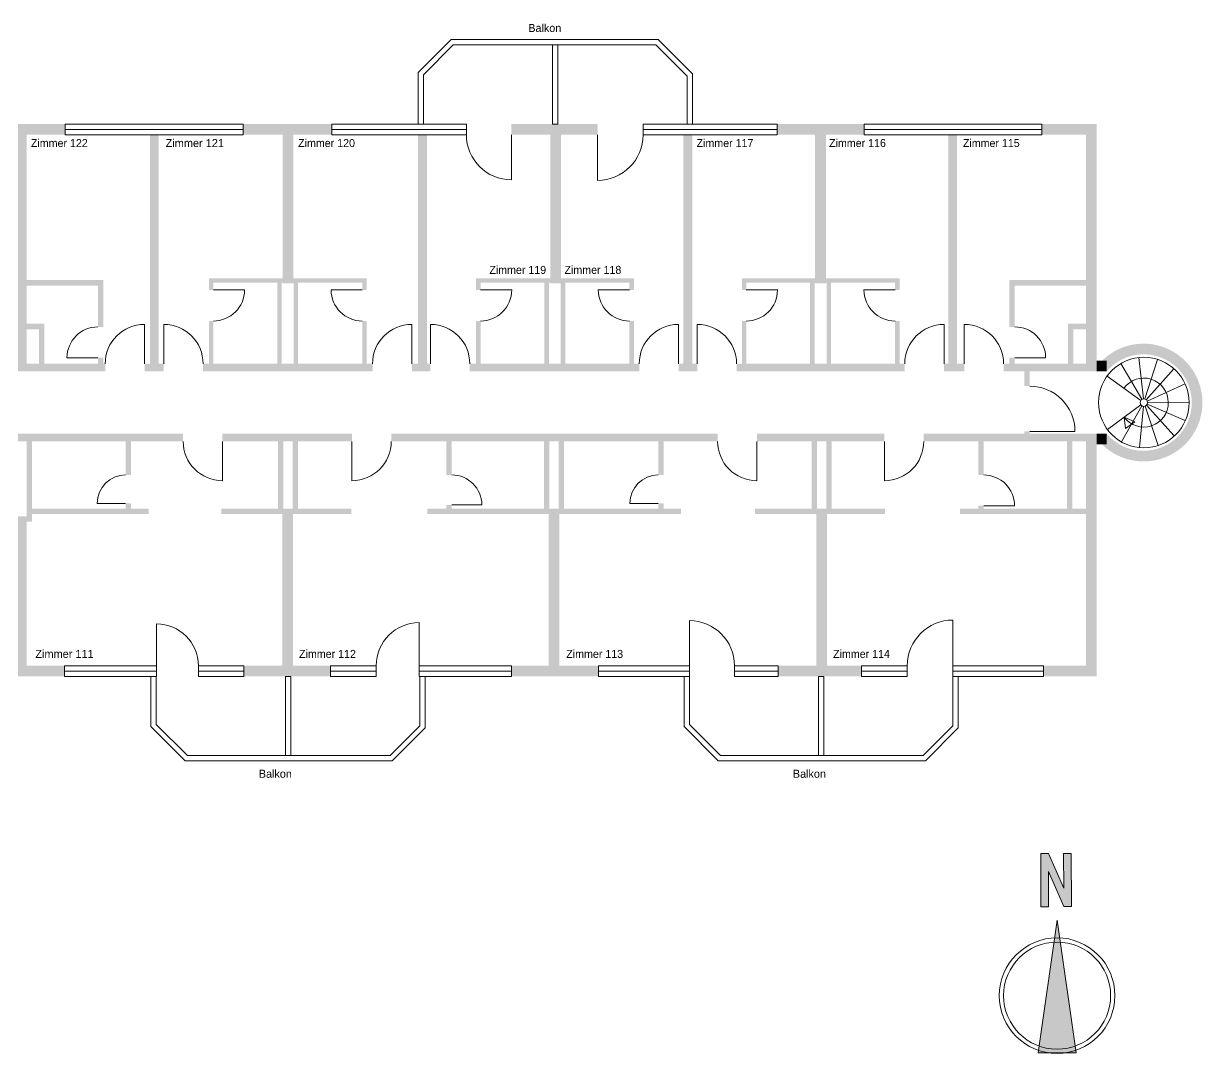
# Model space of a CAD drawing. Header units: inches. Extents: x 5198 to 83130, y 3620 to 26778.
# Drawn here: x 23368 to 49878, y 3620 to 26778 of the extents above; entities that cross this region are included whole.
import ezdxf

# ---------------------------------------------------------------- set-up
doc = ezdxf.new("R2010")
doc.units = ezdxf.units.IN
doc.header["$LTSCALE"] = 120
doc.header["$MEASUREMENT"] = 0
doc.header["$PDMODE"] = 34
doc.header["$PDSIZE"] = 5
doc.linetypes.add('Standardmuster', pattern=[0])
doc.linetypes.add('Volllinie', pattern=[0])
doc.layers.add('Grundebene', color=7, linetype='Continuous')
doc.styles.add('ARIAL', font='arial.ttf', dxfattribs={"height": 0.2})

# ---------------------------------------------------------------- blocks, each defined once
blk = doc.blocks.new('door-15C')
at = {"layer": 'Grundebene', "color": 18, "linetype": 'Standardmuster', "lineweight": 13, "true_color": 0x000000}
blk.add_line((33645, 20789), (34345, 20789), dxfattribs=at)
blk.add_arc((33645, 20789), 700, 270, 0, dxfattribs=at)
blk = doc.blocks.new('door-164')
at = {"layer": 'Grundebene', "color": 18, "linetype": 'Standardmuster', "lineweight": 13, "true_color": 0x000000}
blk.add_line((36992, 20789), (36291, 20789), dxfattribs=at)
blk.add_arc((36992, 20789), 700, 180, 270, dxfattribs=at)
blk = doc.blocks.new('door-187')
at = {"layer": 'Grundebene', "color": 18, "linetype": 'Standardmuster', "lineweight": 13, "true_color": 0x000000}
blk.add_line((39621, 20789), (40321, 20789), dxfattribs=at)
blk.add_arc((39621, 20789), 700, 270, 0, dxfattribs=at)
blk = doc.blocks.new('door-18F')
at = {"layer": 'Grundebene', "color": 18, "linetype": 'Standardmuster', "lineweight": 13, "true_color": 0x000000}
blk.add_line((42967, 20789), (42267, 20789), dxfattribs=at)
blk.add_arc((42967, 20789), 700, 180, 270, dxfattribs=at)
blk = doc.blocks.new('door-1B2')
at = {"layer": 'Grundebene', "color": 18, "linetype": 'Standardmuster', "lineweight": 13, "true_color": 0x000000}
blk.add_line((27636, 20789), (28337, 20789), dxfattribs=at)
blk.add_arc((27636, 20789), 700, 270, 0, dxfattribs=at)
blk = doc.blocks.new('door-1BA')
at = {"layer": 'Grundebene', "color": 18, "linetype": 'Standardmuster', "lineweight": 13, "true_color": 0x000000}
blk.add_line((30983, 20789), (30283, 20789), dxfattribs=at)
blk.add_arc((30983, 20789), 700, 180, 270, dxfattribs=at)
blk = doc.blocks.new('door-2C7')
at = {"layer": 'Grundebene', "color": 18, "linetype": 'Standardmuster', "lineweight": 13, "true_color": 0x000000}
blk.add_line((44523, 19129), (44523, 20014), dxfattribs=at)
blk.add_arc((44523, 19129), 885, 0, 90, dxfattribs=at)
blk = doc.blocks.new('door-2CF')
at = {"layer": 'Grundebene', "color": 18, "linetype": 'Standardmuster', "lineweight": 13, "true_color": 0x000000}
blk.add_line((44068, 19129), (44068, 20014), dxfattribs=at)
blk.add_arc((44068, 19129), 885, 90, 180, dxfattribs=at)
blk = doc.blocks.new('door-2D7')
at = {"layer": 'Grundebene', "color": 18, "linetype": 'Standardmuster', "lineweight": 13, "true_color": 0x000000}
blk.add_line((38516, 19129), (38516, 20014), dxfattribs=at)
blk.add_arc((38516, 19129), 885, 0, 90, dxfattribs=at)
blk = doc.blocks.new('door-2DF')
at = {"layer": 'Grundebene', "color": 18, "linetype": 'Standardmuster', "lineweight": 13, "true_color": 0x000000}
blk.add_line((38097, 19129), (38097, 20014), dxfattribs=at)
blk.add_arc((38097, 19129), 885, 90, 180, dxfattribs=at)
blk = doc.blocks.new('door-2E7')
at = {"layer": 'Grundebene', "color": 18, "linetype": 'Standardmuster', "lineweight": 13, "true_color": 0x000000}
blk.add_line((32517, 19129), (32517, 20014), dxfattribs=at)
blk.add_arc((32517, 19129), 885, 0, 90, dxfattribs=at)
blk = doc.blocks.new('door-2EF')
at = {"layer": 'Grundebene', "color": 18, "linetype": 'Standardmuster', "lineweight": 13, "true_color": 0x000000}
blk.add_line((32100, 19129), (32100, 20014), dxfattribs=at)
blk.add_arc((32100, 19129), 885, 90, 180, dxfattribs=at)
blk = doc.blocks.new('door-2F7')
at = {"layer": 'Grundebene', "color": 18, "linetype": 'Standardmuster', "lineweight": 13, "true_color": 0x000000}
blk.add_line((26520, 19129), (26520, 20014), dxfattribs=at)
blk.add_arc((26520, 19129), 885, 0, 90, dxfattribs=at)
blk = doc.blocks.new('door-2FF')
at = {"layer": 'Grundebene', "color": 18, "linetype": 'Standardmuster', "lineweight": 13, "true_color": 0x000000}
blk.add_line((26088, 19129), (26088, 20014), dxfattribs=at)
blk.add_arc((26088, 19129), 885, 90, 180, dxfattribs=at)
blk = doc.blocks.new('door-357')
at = {"layer": 'Grundebene', "color": 18, "linetype": 'Standardmuster', "lineweight": 13, "true_color": 0x000000}
blk.add_line((27841, 17384), (27841, 16499), dxfattribs=at)
blk.add_arc((27841, 17384), 885, 180, 270, dxfattribs=at)
blk = doc.blocks.new('door-35F')
at = {"layer": 'Grundebene', "color": 18, "linetype": 'Standardmuster', "lineweight": 13, "true_color": 0x000000}
blk.add_line((30752, 17384), (30752, 16499), dxfattribs=at)
blk.add_arc((30752, 17384), 885, 270, 0, dxfattribs=at)
blk = doc.blocks.new('door-367')
at = {"layer": 'Grundebene', "color": 18, "linetype": 'Standardmuster', "lineweight": 13, "true_color": 0x000000}
blk.add_line((39860, 17384), (39860, 16499), dxfattribs=at)
blk.add_arc((39860, 17384), 885, 180, 270, dxfattribs=at)
blk = doc.blocks.new('door-36F')
at = {"layer": 'Grundebene', "color": 18, "linetype": 'Standardmuster', "lineweight": 13, "true_color": 0x000000}
blk.add_line((42726, 17384), (42726, 16499), dxfattribs=at)
blk.add_arc((42726, 17384), 885, 270, 0, dxfattribs=at)
blk = doc.blocks.new('door-380')
at = {"layer": 'Grundebene', "color": 18, "linetype": 'Standardmuster', "lineweight": 13, "true_color": 0x000000}
blk.add_line((45994, 17607), (47011, 17607), dxfattribs=at)
blk.add_arc((45994, 17607), 1017, 0, 90, dxfattribs=at)
blk = doc.blocks.new('door-388')
at = {"layer": 'Grundebene', "color": 18, "linetype": 'Standardmuster', "lineweight": 13, "true_color": 0x000000}
blk.add_line((45658, 19264), (46352, 19264), dxfattribs=at)
blk.add_arc((45658, 19264), 694, 0, 90, dxfattribs=at)
blk = doc.blocks.new('door-3F0')
at = {"layer": 'Grundebene', "color": 18, "linetype": 'Standardmuster', "lineweight": 13, "true_color": 0x000000}
blk.add_line((25038, 19264), (24343, 19264), dxfattribs=at)
blk.add_arc((25038, 19264), 694, 90, 180, dxfattribs=at)
blk = doc.blocks.new('door-42C')
at = {"layer": 'Grundebene', "color": 18, "linetype": 'Standardmuster', "lineweight": 13, "true_color": 0x000000}
blk.add_line((25663, 15990), (25025, 15990), dxfattribs=at)
blk.add_arc((25663, 15990), 638, 90, 180, dxfattribs=at)
blk = doc.blocks.new('door-442')
at = {"layer": 'Grundebene', "color": 18, "linetype": 'Standardmuster', "lineweight": 13, "true_color": 0x000000}
blk.add_line((37641, 15990), (37003, 15990), dxfattribs=at)
blk.add_arc((37641, 15990), 638, 90, 180, dxfattribs=at)
blk = doc.blocks.new('door-45D')
at = {"layer": 'Grundebene', "color": 18, "linetype": 'Standardmuster', "lineweight": 13, "true_color": 0x000000}
blk.add_line((32998, 15953), (33672, 15953), dxfattribs=at)
blk.add_arc((32998, 15953), 675, 0, 90, dxfattribs=at)
blk = doc.blocks.new('door-496')
at = {"layer": 'Grundebene', "color": 18, "linetype": 'Standardmuster', "lineweight": 13, "true_color": 0x000000}
blk.add_line((44961, 15936), (45653, 15936), dxfattribs=at)
blk.add_arc((44961, 15936), 692, 0, 90, dxfattribs=at)
blk = doc.blocks.new('door-49E')
at = {"layer": 'Grundebene', "color": 18, "linetype": 'Standardmuster', "lineweight": 13, "true_color": 0x000000}
blk.add_line((44266, 12339), (44266, 13365), dxfattribs=at)
blk.add_arc((44266, 12339), 1026, 90, 180, dxfattribs=at)
blk = doc.blocks.new('door-4A6')
at = {"layer": 'Grundebene', "color": 18, "linetype": 'Standardmuster', "lineweight": 13, "true_color": 0x000000}
blk.add_line((38341, 12339), (38341, 13352), dxfattribs=at)
blk.add_arc((38341, 12339), 1013, 0, 90, dxfattribs=at)
blk = doc.blocks.new('door-4DE')
at = {"layer": 'Grundebene', "color": 18, "linetype": 'Standardmuster', "lineweight": 13, "true_color": 0x000000}
blk.add_line((34339, 24279), (34339, 23266), dxfattribs=at)
blk.add_arc((34339, 24279), 1013, 180, 270, dxfattribs=at)
blk = doc.blocks.new('door-4E6')
at = {"layer": 'Grundebene', "color": 18, "linetype": 'Standardmuster', "lineweight": 13, "true_color": 0x000000}
blk.add_line((36275, 24279), (36275, 23253), dxfattribs=at)
blk.add_arc((36275, 24279), 1026, 270, 0, dxfattribs=at)
blk = doc.blocks.new('door-4EE')
at = {"layer": 'Grundebene', "color": 18, "linetype": 'Standardmuster', "lineweight": 13, "true_color": 0x000000}
blk.add_line((26358, 12339), (26358, 13279), dxfattribs=at)
blk.add_arc((26358, 12339), 940, 360, 90, dxfattribs=at)
blk = doc.blocks.new('door-4F6')
at = {"layer": 'Grundebene', "color": 18, "linetype": 'Standardmuster', "lineweight": 13, "true_color": 0x000000}
blk.add_line((32265, 12339), (32265, 13307), dxfattribs=at)
blk.add_arc((32265, 12339), 968, 90, 180, dxfattribs=at)
blk = doc.blocks.new('win-514')
at = {"layer": 'Grundebene', "color": 18, "linetype": 'Standardmuster', "lineweight": 13, "true_color": 0x000000}
for p, q in [((24306, 24519), (24306, 24279)), ((24306, 24519), (28308, 24519)), ((24306, 24399), (28308, 24399)), ((28308, 24279), (28308, 24519)), ((24306, 24279), (28308, 24279))]:
    blk.add_line(p, q, dxfattribs=at)
blk = doc.blocks.new('win-51F')
at = {"layer": 'Grundebene', "color": 18, "linetype": 'Standardmuster', "lineweight": 13, "true_color": 0x000000}
for p, q in [((30303, 24519), (30303, 24279)), ((30303, 24519), (33326, 24519)), ((30303, 24399), (33326, 24399)), ((33326, 24279), (33326, 24519)), ((30303, 24279), (33326, 24279))]:
    blk.add_line(p, q, dxfattribs=at)
blk = doc.blocks.new('win-52A')
at = {"layer": 'Grundebene', "color": 18, "linetype": 'Standardmuster', "lineweight": 13, "true_color": 0x000000}
for p, q in [((37301, 24279), (37301, 24519)), ((40315, 24519), (37301, 24519)), ((40315, 24399), (37301, 24399)), ((40315, 24519), (40315, 24279)), ((40315, 24279), (37301, 24279))]:
    blk.add_line(p, q, dxfattribs=at)
blk = doc.blocks.new('win-535')
at = {"layer": 'Grundebene', "color": 18, "linetype": 'Standardmuster', "lineweight": 13, "true_color": 0x000000}
for p, q in [((42272, 24519), (42272, 24279)), ((42272, 24519), (46268, 24519)), ((42272, 24399), (46268, 24399)), ((46268, 24279), (46268, 24519)), ((42272, 24279), (46268, 24279))]:
    blk.add_line(p, q, dxfattribs=at)
blk = doc.blocks.new('win-540')
at = {"layer": 'Grundebene', "color": 18, "linetype": 'Standardmuster', "lineweight": 13, "true_color": 0x000000}
for p, q in [((42211, 12339), (42211, 12099)), ((42211, 12339), (43240, 12339)), ((42211, 12219), (43240, 12219)), ((43240, 12099), (43240, 12339)), ((42211, 12099), (43240, 12099))]:
    blk.add_line(p, q, dxfattribs=at)
blk = doc.blocks.new('win-54B')
at = {"layer": 'Grundebene', "color": 18, "linetype": 'Standardmuster', "lineweight": 13, "true_color": 0x000000}
for p, q in [((44266, 12339), (44266, 12099)), ((44266, 12339), (46307, 12339)), ((44266, 12219), (46307, 12219)), ((46307, 12099), (46307, 12339)), ((44266, 12099), (46307, 12099))]:
    blk.add_line(p, q, dxfattribs=at)
blk = doc.blocks.new('win-556')
at = {"layer": 'Grundebene', "color": 18, "linetype": 'Standardmuster', "lineweight": 13, "true_color": 0x000000}
for p, q in [((39354, 12099), (39354, 12339)), ((40334, 12339), (39354, 12339)), ((40334, 12219), (39354, 12219)), ((40334, 12339), (40334, 12099)), ((40334, 12099), (39354, 12099))]:
    blk.add_line(p, q, dxfattribs=at)
blk = doc.blocks.new('win-561')
at = {"layer": 'Grundebene', "color": 18, "linetype": 'Standardmuster', "lineweight": 13, "true_color": 0x000000}
for p, q in [((36297, 12099), (36297, 12339)), ((38341, 12339), (36297, 12339)), ((38341, 12219), (36297, 12219)), ((38341, 12339), (38341, 12099)), ((38341, 12099), (36297, 12099))]:
    blk.add_line(p, q, dxfattribs=at)
blk = doc.blocks.new('win-56C')
at = {"layer": 'Grundebene', "color": 18, "linetype": 'Standardmuster', "lineweight": 13, "true_color": 0x000000}
for p, q in [((32265, 12339), (32265, 12099)), ((32265, 12339), (34338, 12339)), ((32265, 12219), (34338, 12219)), ((34338, 12099), (34338, 12339)), ((32265, 12099), (34338, 12099))]:
    blk.add_line(p, q, dxfattribs=at)
blk = doc.blocks.new('win-577')
at = {"layer": 'Grundebene', "color": 18, "linetype": 'Standardmuster', "lineweight": 13, "true_color": 0x000000}
for p, q in [((30269, 12339), (30269, 12099)), ((30269, 12339), (31297, 12339)), ((30269, 12219), (31297, 12219)), ((31297, 12099), (31297, 12339)), ((30269, 12099), (31297, 12099))]:
    blk.add_line(p, q, dxfattribs=at)
blk = doc.blocks.new('win-582')
at = {"layer": 'Grundebene', "color": 18, "linetype": 'Standardmuster', "lineweight": 13, "true_color": 0x000000}
for p, q in [((27298, 12099), (27298, 12339)), ((28324, 12339), (27298, 12339)), ((28324, 12219), (27298, 12219)), ((28324, 12339), (28324, 12099)), ((28324, 12099), (27298, 12099))]:
    blk.add_line(p, q, dxfattribs=at)
blk = doc.blocks.new('win-58D')
at = {"layer": 'Grundebene', "color": 18, "linetype": 'Standardmuster', "lineweight": 13, "true_color": 0x000000}
for p, q in [((24291, 12099), (24291, 12339)), ((26358, 12339), (24291, 12339)), ((26358, 12219), (24291, 12219)), ((26358, 12339), (26358, 12099)), ((26358, 12099), (24291, 12099))]:
    blk.add_line(p, q, dxfattribs=at)
blk = doc.blocks.new('Color_Area-60F')
at = {"layer": 'Grundebene', "true_color": 0x000000, "transparency": 33554687}
blk.add_hatch(color=18, dxfattribs=at).paths.add_polyline_path([(46925, 8117), (46930, 6922), (46762, 6921), (46415, 7714), (46418, 6920), (46247, 6919), (46242, 8114), (46416, 8115), (46758, 7337), (46754, 8116)], flags=0)
at = {"layer": 'Grundebene', "color": 18, "linetype": 'Volllinie', "lineweight": 13, "true_color": 0x000000}
for p, q in [((46416, 8115), (46242, 8114)), ((46247, 6919), (46242, 8114)), ((46416, 8115), (46758, 7337)), ((46754, 8116), (46925, 8117)), ((46758, 7337), (46754, 8116)), ((46925, 8117), (46930, 6922)), ((46415, 7714), (46418, 6920)), ((46762, 6921), (46415, 7714)), ((46418, 6920), (46247, 6919)), ((46762, 6921), (46930, 6922))]:
    blk.add_line(p, q, dxfattribs=at)
blk = doc.blocks.new('Color_Area-61B')
at = {"layer": 'Grundebene', "true_color": 0x000000, "transparency": 33554687}
blk.add_hatch(color=18, dxfattribs=at).paths.add_polyline_path([(46609, 6618), (46182, 3631), (47035, 3631)], flags=0)
at = {"layer": 'Grundebene', "color": 18, "linetype": 'Volllinie', "lineweight": 13, "true_color": 0x000000}
for p, q in [((46609, 6618), (46182, 3631)), ((47035, 3631), (46609, 6618)), ((46182, 3631), (47035, 3631))]:
    blk.add_line(p, q, dxfattribs=at)
blk = doc.blocks.new('Nordpfeil-609')
at = {"layer": 'Grundebene', "color": 18, "linetype": 'Volllinie', "lineweight": 13, "true_color": 0x000000}
for radius in [1300, 1204]:
    blk.add_circle((46610, 4920), radius, dxfattribs=at)
at = {"layer": 'Grundebene'}
for name in ['Color_Area-60F', 'Color_Area-61B']:
    blk.add_blockref(name, (0, 0), dxfattribs=at)

msp = doc.modelspace()

# ---------------------------------------------------------------- hatches: boundary and pattern name
at = {"layer": 'Grundebene', "true_color": 0x000000, "transparency": 33554687}
h = msp.add_hatch(color=18, dxfattribs=at)
h.paths.add_polyline_path([(40334, 12099), (42211, 12099), (42211, 12339), (40334, 12339)], flags=0)
h.paths.add_polyline_path([(6294, 12339), (6294, 12099), (5198, 12099), (5198, 17684), (5438, 17684), (5438, 12339)], flags=0)
h.paths.add_polyline_path([(10352, 12099), (10352, 12339), (12189, 12339), (12189, 12099)], flags=0)
h.paths.add_polyline_path([(18200, 12339), (16267, 12339), (16267, 12099), (18200, 12099)], flags=0)
h.paths.add_polyline_path([(24291, 12339), (24291, 12099), (22287, 12099), (22287, 12339)], flags=0)
h.paths.add_polyline_path([(30269, 12099), (30269, 12339), (28324, 12339), (28324, 12099)], flags=0)
h.paths.add_polyline_path([(36297, 12099), (36297, 12339), (34338, 12339), (34338, 12099)], flags=0)
h.paths.add_polyline_path([(47498, 17554), (47258, 17554), (47258, 12339), (46307, 12339), (46307, 12099), (47498, 12099)], flags=0)
h.paths.add_polyline_path([(17068, 24519), (16251, 24519), (16251, 24279), (17068, 24279)], flags=0)
h.paths.add_polyline_path([(10321, 24279), (12186, 24279), (12186, 24519), (10321, 24519)], flags=0)
h.paths.add_polyline_path([(5198, 18947), (5198, 24519), (6291, 24519), (6291, 24279), (5438, 24279), (5438, 18947)], flags=0)
h = msp.add_hatch(color=18, dxfattribs=at)
h.paths.add_polyline_path([(46268, 24279), (46268, 24519), (47498, 24519), (47498, 18959), (47258, 18959), (47258, 24279)], flags=0)
h.paths.add_polyline_path([(40315, 24279), (42272, 24279), (42272, 24519), (40315, 24519)], flags=0)
h.paths.add_polyline_path([(28308, 24519), (28308, 24279), (30303, 24279), (30303, 24519)], flags=0)
h.paths.add_polyline_path([(24306, 24279), (23438, 24279), (23438, 18959), (23198, 18959), (23198, 24519), (24306, 24519)], flags=0)
h.paths.add_polyline_path([(34339, 24519), (36275, 24519), (36275, 24279), (34339, 24279)], flags=0)
for points in [[(26407, 24279), (26407, 19129), (26207, 19129), (26207, 24279)], [(29195, 20939), (29195, 24279), (29435, 24279), (29435, 20939)], [(32437, 24279), (32437, 19129), (32237, 19129), (32237, 24279)], [(35211, 20939), (35211, 24279), (35451, 24279), (35451, 20939)], [(38404, 24279), (38404, 19129), (38204, 19129), (38204, 24279)], [(41169, 20939), (41169, 24279), (41409, 24279), (41409, 20939)], [(44361, 24279), (44361, 19129), (44161, 19129), (44161, 24279)], [(29172, 20949), (29172, 19129), (29072, 19129), (29072, 20949)], [(29541, 20949), (29541, 19129), (29441, 19129), (29441, 20949)], [(35181, 20949), (35181, 19129), (35081, 19129), (35081, 20949)], [(35549, 20949), (35549, 19129), (35449, 19129), (35449, 20949)], [(41156, 20949), (41156, 19129), (41056, 19129), (41056, 20949)], [(41525, 20949), (41525, 19129), (41425, 19129), (41425, 20949)], [(23438, 19902), (23718, 19902), (23718, 19129), (23838, 19129), (23838, 20029), (23438, 20029)], [(47258, 19902), (46978, 19902), (46978, 19129), (46858, 19129), (46858, 20029), (47258, 20029)], [(47431, 18959), (47456, 18998), (47483, 19035), (47511, 19072), (47540, 19108), (47570, 19143), (47602, 19177), (47634, 19210), (47668, 19241), (47703, 19271), (47739, 19300), (47776, 19328), (47814, 19355), (47853, 19380), (47892, 19404), (47933, 19426), (47974, 19447), (48016, 19466), (48058, 19484), (48101, 19501), (48145, 19516), (48189, 19530), (48234, 19541), (48279, 19552), (48324, 19561), (48370, 19568), (48416, 19573), (48462, 19577), (48508, 19580), (48554, 19581), (48601, 19580), (48647, 19577), (48693, 19573), (48739, 19568), (48784, 19560), (48830, 19551), (48875, 19541), (48919, 19529), (48964, 19515), (49007, 19500), (49050, 19484), (49093, 19466), (49135, 19446), (49176, 19425), (49216, 19403), (49256, 19379), (49295, 19354), (49333, 19327), (49370, 19299), (49405, 19270), (49440, 19240), (49474, 19208), (49507, 19176), (49538, 19142), (49569, 19107), (49598, 19071), (49625, 19034), (49652, 18996), (49677, 18957), (49701, 18918), (49723, 18877), (49744, 18836), (49764, 18794), (49782, 18752), (49798, 18708), (49813, 18665), (49827, 18620), (49839, 18576), (49849, 18531), (49858, 18485), (49865, 18440), (49871, 18394), (49875, 18348), (49877, 18302), (49878, 18255), (49877, 18209), (49875, 18163), (49870, 18117), (49865, 18071), (49858, 18025), (49849, 17980), (49838, 17935), (49826, 17890), (49813, 17846), (49798, 17803), (49781, 17759), (49763, 17717), (49743, 17675), (49722, 17634), (49700, 17593), (49676, 17554), (49651, 17515), (49624, 17477), (49597, 17440), (49567, 17404), (49537, 17370), (49506, 17336), (49473, 17303), (49439, 17272), (49404, 17241), (49368, 17212), (49331, 17184), (49293, 17158), (49255, 17133), (49215, 17109), (49174, 17087), (49133, 17066), (49091, 17046), (49049, 17028), (49006, 17012), (48962, 16997), (48918, 16983), (48873, 16971), (48828, 16961), (48783, 16952), (48737, 16945), (48691, 16939), (48645, 16935), (48599, 16933), (48553, 16932), (48506, 16933), (48460, 16935), (48414, 16939), (48368, 16945), (48323, 16952), (48277, 16961), (48232, 16972), (48188, 16984), (48143, 16997), (48100, 17012), (48057, 17029), (48014, 17047), (47972, 17066), (47931, 17087), (47891, 17110), (47851, 17134), (47812, 17159), (47774, 17185), (47738, 17213), (47702, 17242), (47667, 17273), (47633, 17304), (47600, 17337), (47569, 17371), (47538, 17406), (47509, 17442), (47482, 17479), (47455, 17516), (47431, 17554), (47728, 17554), (47753, 17525), (47779, 17498), (47806, 17471), (47833, 17446), (47862, 17421), (47892, 17397), (47922, 17375), (47953, 17353), (47985, 17333), (48018, 17314), (48051, 17296), (48085, 17279), (48119, 17263), (48154, 17248), (48190, 17235), (48225, 17223), (48262, 17212), (48298, 17202), (48335, 17194), (48372, 17187), (48410, 17182), (48447, 17177), (48485, 17174), (48523, 17172), (48561, 17172), (48599, 17173), (48636, 17175), (48674, 17179), (48712, 17184), (48749, 17190), (48786, 17197), (48823, 17206), (48859, 17216), (48895, 17227), (48931, 17240), (48966, 17254), (49001, 17269), (49035, 17285), (49069, 17302), (49102, 17321), (49134, 17341), (49166, 17361), (49197, 17383), (49227, 17406), (49256, 17430), (49284, 17455), (49312, 17481), (49339, 17508), (49364, 17536), (49389, 17565), (49412, 17594), (49435, 17625), (49456, 17656), (49477, 17688), (49496, 17720), (49514, 17754), (49531, 17788), (49547, 17822), (49562, 17857), (49575, 17892), (49587, 17928), (49598, 17964), (49607, 18001), (49616, 18038), (49623, 18075), (49628, 18113), (49633, 18150), (49636, 18188), (49637, 18226), (49638, 18264), (49637, 18301), (49635, 18339), (49631, 18377), (49626, 18414), (49620, 18452), (49613, 18489), (49604, 18526), (49594, 18562), (49582, 18598), (49570, 18634), (49556, 18669), (49541, 18704), (49525, 18738), (49507, 18772), (49489, 18805), (49469, 18837), (49448, 18869), (49426, 18899), (49403, 18930), (49379, 18959), (49354, 18987), (49328, 19015), (49301, 19041), (49274, 19067), (49245, 19092), (49215, 19115), (49185, 19138), (49154, 19159), (49122, 19180), (49089, 19199), (49056, 19217), (49022, 19234), (48988, 19250), (48953, 19264), (48918, 19278), (48882, 19290), (48845, 19301), (48809, 19310), (48772, 19318), (48735, 19325), (48697, 19331), (48660, 19335), (48622, 19338), (48584, 19340), (48546, 19341), (48508, 19340), (48471, 19337), (48433, 19334), (48395, 19329), (48358, 19323), (48321, 19315), (48284, 19307), (48248, 19297), (48212, 19285), (48176, 19273), (48141, 19259), (48106, 19244), (48072, 19228), (48038, 19210), (48005, 19192), (47973, 19172), (47941, 19151), (47910, 19129), (47880, 19106), (47851, 19082), (47823, 19057), (47795, 19031), (47769, 19004), (47743, 18976), (47728, 18959)], [(47498, 19199), (47728, 19199), (47728, 18959), (47498, 18959)], [(47498, 17554), (47728, 17554), (47728, 17314), (47498, 17314)], [(23080, 15699), (23440, 15699), (23440, 17384), (23560, 17384), (23560, 15579), (23080, 15579)], [(29208, 17384), (29208, 15872), (29088, 15872), (29088, 17384)], [(29541, 17384), (29541, 15872), (29421, 15872), (29421, 17384)], [(35190, 17384), (35190, 15872), (35070, 15872), (35070, 17384)], [(35523, 17384), (35523, 15872), (35403, 15872), (35403, 17384)], [(41207, 17384), (41207, 15872), (41087, 15872), (41087, 17384)], [(41541, 17384), (41541, 15872), (41421, 15872), (41421, 17384)], [(46953, 17384), (46953, 15872), (46833, 15872), (46833, 17384)], [(23200, 12339), (23200, 15679), (23440, 15679), (23440, 12339)], [(23560, 15872), (26178, 15872), (26178, 15752), (23560, 15752)], [(27818, 15872), (30738, 15872), (30738, 15752), (27818, 15752)], [(29188, 12339), (29188, 15849), (29428, 15849), (29428, 12339)], [(32448, 15872), (38155, 15872), (38155, 15752), (32448, 15752)], [(35178, 12339), (35178, 15849), (35418, 15849), (35418, 12339)], [(39817, 15872), (42737, 15872), (42737, 15752), (39817, 15752)], [(41198, 12339), (41198, 15849), (41438, 15849), (41438, 12339)], [(44428, 15872), (47258, 15872), (47258, 15752), (44428, 15752)]]:
    msp.add_hatch(color=18, dxfattribs=at).paths.add_polyline_path(points, flags=0)
h = msp.add_hatch(color=18, dxfattribs=at)
h.paths.add_polyline_path([(25158, 19959), (25038, 19959), (25038, 20885), (23438, 20885), (23438, 21009), (25158, 21009)], flags=0)
h.paths.add_polyline_path([(25158, 19129), (25038, 19129), (25038, 19264), (25158, 19264)], flags=0)
h = msp.add_hatch(color=18, dxfattribs=at)
h.paths.add_polyline_path([(27536, 20789), (27536, 21049), (31083, 21049), (31083, 20789), (30983, 20789), (30983, 20949), (27636, 20949), (27636, 20789)], flags=0)
h.paths.add_polyline_path([(30983, 19129), (30983, 20089), (31083, 20089), (31083, 19129)], flags=0)
h.paths.add_polyline_path([(27636, 20089), (27536, 20089), (27536, 19129), (27636, 19129)], flags=0)
h = msp.add_hatch(color=18, dxfattribs=at)
h.paths.add_polyline_path([(33545, 20789), (33545, 21049), (37092, 21049), (37092, 20789), (36992, 20789), (36992, 20949), (33645, 20949), (33645, 20789)], flags=0)
h.paths.add_polyline_path([(36992, 19129), (36992, 20089), (37092, 20089), (37092, 19129)], flags=0)
h.paths.add_polyline_path([(33645, 20089), (33545, 20089), (33545, 19129), (33645, 19129)], flags=0)
h = msp.add_hatch(color=18, dxfattribs=at)
h.paths.add_polyline_path([(39521, 20789), (39521, 21049), (43067, 21049), (43067, 20789), (42967, 20789), (42967, 20949), (39621, 20949), (39621, 20789)], flags=0)
h.paths.add_polyline_path([(42967, 19129), (42967, 20089), (43067, 20089), (43067, 19129)], flags=0)
h.paths.add_polyline_path([(39621, 20089), (39521, 20089), (39521, 19129), (39621, 19129)], flags=0)
h = msp.add_hatch(color=18, dxfattribs=at)
h.paths.add_polyline_path([(47258, 21009), (47258, 20885), (45658, 20885), (45658, 19959), (45538, 19959), (45538, 21009)], flags=0)
h.paths.add_polyline_path([(45538, 19129), (45538, 19264), (45658, 19264), (45658, 19129)], flags=0)
h = msp.add_hatch(color=18, dxfattribs=at)
h.paths.add_polyline_path([(47258, 19129), (45408, 19129), (45408, 18959), (47258, 18959)], flags=0)
h.paths.add_polyline_path([(23438, 19129), (25203, 19129), (25203, 18959), (23438, 18959)], flags=0)
h.paths.add_polyline_path([(26088, 18959), (26088, 19129), (26520, 19129), (26520, 18959)], flags=0)
h.paths.add_polyline_path([(27405, 19129), (27405, 18959), (31215, 18959), (31215, 19129)], flags=0)
h.paths.add_polyline_path([(32517, 19129), (32517, 18959), (32100, 18959), (32100, 19129)], flags=0)
h.paths.add_polyline_path([(37212, 18959), (37212, 19129), (33402, 19129), (33402, 18959)], flags=0)
h.paths.add_polyline_path([(38097, 18959), (38097, 19129), (38516, 19129), (38516, 18959)], flags=0)
h.paths.add_polyline_path([(39401, 19129), (39401, 18959), (43183, 18959), (43183, 19129)], flags=0)
h.paths.add_polyline_path([(44523, 19129), (44523, 18959), (44068, 18959), (44068, 19129)], flags=0)
h = msp.add_hatch(color=18, dxfattribs=at)
h.paths.add_polyline_path([(45994, 17607), (45874, 17607), (45874, 17554), (45994, 17554)], flags=0)
h.paths.add_polyline_path([(45994, 18959), (45994, 18625), (45874, 18625), (45874, 18959)], flags=0)
h = msp.add_hatch(color=18, dxfattribs=at)
h.paths.add_polyline_path([(7238, 17554), (5438, 17554), (5438, 17384), (7238, 17384)], flags=0)
h.paths.add_polyline_path([(47258, 17384), (43611, 17384), (43611, 17554), (47258, 17554)], flags=0)
h.paths.add_polyline_path([(42726, 17554), (42726, 17384), (39860, 17384), (39860, 17554)], flags=0)
h.paths.add_polyline_path([(38975, 17384), (38975, 17554), (31637, 17554), (31637, 17384)], flags=0)
h.paths.add_polyline_path([(27841, 17384), (27841, 17554), (30752, 17554), (30752, 17384)], flags=0)
h.paths.add_polyline_path([(21345, 17554), (21345, 17384), (26956, 17384), (26956, 17554)], flags=0)
h.paths.add_polyline_path([(20460, 17554), (20460, 17384), (20033, 17384), (20033, 17554)], flags=0)
h.paths.add_polyline_path([(19148, 17384), (19148, 17554), (15265, 17554), (15265, 17384)], flags=0)
h.paths.add_polyline_path([(14047, 17384), (14047, 17554), (14380, 17554), (14380, 17384)], flags=0)
h.paths.add_polyline_path([(9350, 17554), (9350, 17384), (13162, 17384), (13162, 17554)], flags=0)
h.paths.add_polyline_path([(8465, 17554), (8465, 17384), (8123, 17384), (8123, 17554)], flags=0)
h = msp.add_hatch(color=18, dxfattribs=at)
h.paths.add_polyline_path([(25783, 15990), (25663, 15990), (25663, 15872), (25783, 15872)], flags=0)
h.paths.add_polyline_path([(25663, 17384), (25663, 16628), (25783, 16628), (25783, 17384)], flags=0)
h = msp.add_hatch(color=18, dxfattribs=at)
h.paths.add_polyline_path([(32998, 15953), (32878, 15953), (32878, 15872), (32998, 15872)], flags=0)
h.paths.add_polyline_path([(32998, 17384), (32998, 16628), (32878, 16628), (32878, 17384)], flags=0)
h = msp.add_hatch(color=18, dxfattribs=at)
h.paths.add_polyline_path([(37761, 15990), (37641, 15990), (37641, 15872), (37761, 15872)], flags=0)
h.paths.add_polyline_path([(37641, 17384), (37641, 16628), (37761, 16628), (37761, 17384)], flags=0)
h = msp.add_hatch(color=18, dxfattribs=at)
h.paths.add_polyline_path([(44961, 15936), (44841, 15936), (44841, 15872), (44961, 15872)], flags=0)
h.paths.add_polyline_path([(44961, 17384), (44961, 16628), (44841, 16628), (44841, 17384)], flags=0)

# ---------------------------------------------------------------- linework, layer by layer
at = {"layer": 'Grundebene', "color": 18, "linetype": 'Volllinie', "lineweight": 13, "true_color": 0x000000}
for p, q in [((32243, 25679), (32981, 26417)), ((33031, 26297), (32363, 25629)), ((32981, 26417), (37638, 26417)), ((37589, 26297), (33031, 26297)), ((35262, 24519), (35262, 26297)), ((35262, 26297), (35382, 26297)), ((35382, 24519), (35382, 26297)), ((38287, 25599), (37589, 26297)), ((37638, 26417), (38407, 25649)), ((32243, 24519), (32243, 25679)), ((32363, 25629), (32363, 24519)), ((38287, 24519), (38287, 25599)), ((38407, 25649), (38407, 24519)), ((32363, 24519), (32243, 24519)), ((35382, 24519), (35262, 24519)), ((38407, 24519), (38287, 24519)), ((48517, 18329), (48046, 19134)), ((48551, 18341), (48447, 19267)), ((48586, 18337), (48868, 19226)), ((48491, 18306), (47733, 18849)), ((48616, 18320), (49236, 19017)), ((48637, 18291), (49487, 18676)), ((48492, 18206), (47741, 17653)), ((48518, 18183), (48057, 17372)), ((48552, 18172), (48460, 17244)), ((48587, 18176), (48881, 17291)), ((48617, 18194), (49246, 17505)), ((48638, 18222), (49492, 17849)), ((48645, 18257), (49578, 18263)), ((26233, 10969), (26233, 12099)), ((26233, 12099), (26353, 12099)), ((26353, 12099), (26353, 11019)), ((29258, 12099), (29258, 10321)), ((29258, 12099), (29378, 12099)), ((29378, 12099), (29378, 10321)), ((32277, 10989), (32277, 12099)), ((32277, 12099), (32397, 12099)), ((32397, 12099), (32397, 10939)), ((38221, 10969), (38221, 12099)), ((38221, 12099), (38341, 12099)), ((38341, 12099), (38341, 11019)), ((41246, 12099), (41246, 10321)), ((41246, 12099), (41366, 12099)), ((41366, 12099), (41366, 10321)), ((44266, 10989), (44266, 12099)), ((44266, 12099), (44386, 12099)), ((44386, 12099), (44386, 10939)), ((27001, 10201), (26233, 10969)), ((26353, 11019), (27051, 10321)), ((31609, 10321), (32277, 10989)), ((32397, 10939), (31659, 10201)), ((38990, 10201), (38221, 10969)), ((38341, 11019), (39039, 10321)), ((43598, 10321), (44266, 10989)), ((44386, 10939), (43647, 10201)), ((31659, 10201), (27001, 10201)), ((27051, 10321), (31609, 10321)), ((29378, 10321), (29258, 10321)), ((43647, 10201), (38990, 10201)), ((39039, 10321), (43598, 10321)), ((41366, 10321), (41246, 10321))]:
    msp.add_line(p, q, dxfattribs=at)
at = {"layer": 'Grundebene', "color": 18, "linetype": 'Standardmuster', "lineweight": 13, "true_color": 0x000000}
for p, q in [((48145, 17670), (48116, 17929)), ((48116, 17929), (48355, 17825)), ((48355, 17825), (48145, 17670))]:
    msp.add_line(p, q, dxfattribs=at)
at = {"layer": 'Grundebene', "color": 18, "linetype": 'Volllinie', "lineweight": 13, "true_color": 0x000000}
for radius in [1018, 84.8]:
    msp.add_circle((48560, 18256), radius, dxfattribs=at)
msp.add_arc((48560, 18256), 551, 216.3746, 144.3746, dxfattribs=at)
at = {"layer": 'Grundebene', "color": 18, "linetype": 'Standardmuster', "lineweight": 13, "true_color": 0x000000}
msp.add_point((48112, 18577), dxfattribs=at)

# ---------------------------------------------------------------- block references
at = {"layer": 'Grundebene'}
for name in ['win-514', 'win-51F', 'win-52A', 'win-535', 'door-4DE', 'door-4E6', 'door-1B2', 'door-1BA', 'door-15C', 'door-164', 'door-187', 'door-18F', 'door-3F0', 'door-2FF', 'door-2F7', 'door-2EF', 'door-2E7', 'door-2DF', 'door-2D7', 'door-2CF', 'door-2C7', 'door-388', 'door-380', 'door-357', 'door-35F', 'door-367', 'door-36F', 'door-42C', 'door-45D', 'door-442', 'door-496', 'door-4EE', 'door-4F6', 'door-4A6', 'door-49E', 'win-58D', 'win-582', 'win-577', 'win-56C', 'win-561', 'win-556', 'win-540', 'win-54B', 'Nordpfeil-609']:
    msp.add_blockref(name, (0, 0), dxfattribs=at)

# ---------------------------------------------------------------- texts
at = {"layer": 'Grundebene', "color": 18, "lineweight": 18, "true_color": 0x000000, "style": 'ARIAL'}
for s, width, p in [('Balkon', 0.965424, (34718, 26589)), ('Zimmer 122', 0.954007, (23532, 24002)), ('Zimmer 121', 0.97825, (26562, 24002)), ('Zimmer 120', 0.953099, (29542, 24002)), ('Zimmer 117', 0.95271, (38502, 24002)), ('Zimmer 116', 0.95258, (41482, 24002)), ('Zimmer 115', 0.951675, (44492, 24002)), ('Zimmer 119', 0.952321, (33842, 21149)), ('Zimmer 118', 0.952321, (35532, 21149)), ('Zimmer 111', 0.97825, (23632, 12514)), ('Zimmer 112', 0.954007, (29562, 12514)), ('Zimmer 113', 0.95258, (35572, 12514)), ('Zimmer 114', 0.953099, (41572, 12514)), ('Balkon', 0.965424, (28658, 9819)), ('Balkon', 0.965424, (40668, 9819))]:
    msp.add_text(s, height=180, dxfattribs=dict(at, width=width)).set_placement(p)

doc.saveas('drawing.dxf')
